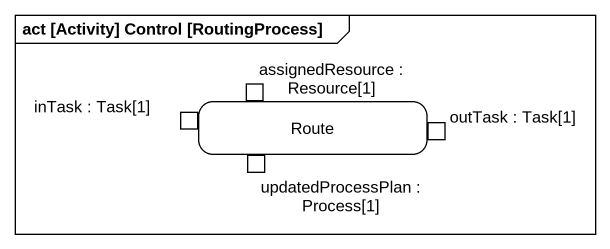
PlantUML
@startuml
mainframe act [Activity] Control [RoutingProcess]
hide empty description
state Route #FFFFFF {
  state "assignedResource : Resource[1]" as assignedResource_Resource_1 <<inputPin>>
  state "inTask : Task[1]" as inTask_Task_1 <<inputPin>>
  state "outTask : Task[1]" as outTask_Task_1 <<outputPin>>
  state "updatedProcessPlan : Process[1]" as updatedProcessPlan_Process_1 <<inputPin>>
}
@enduml
